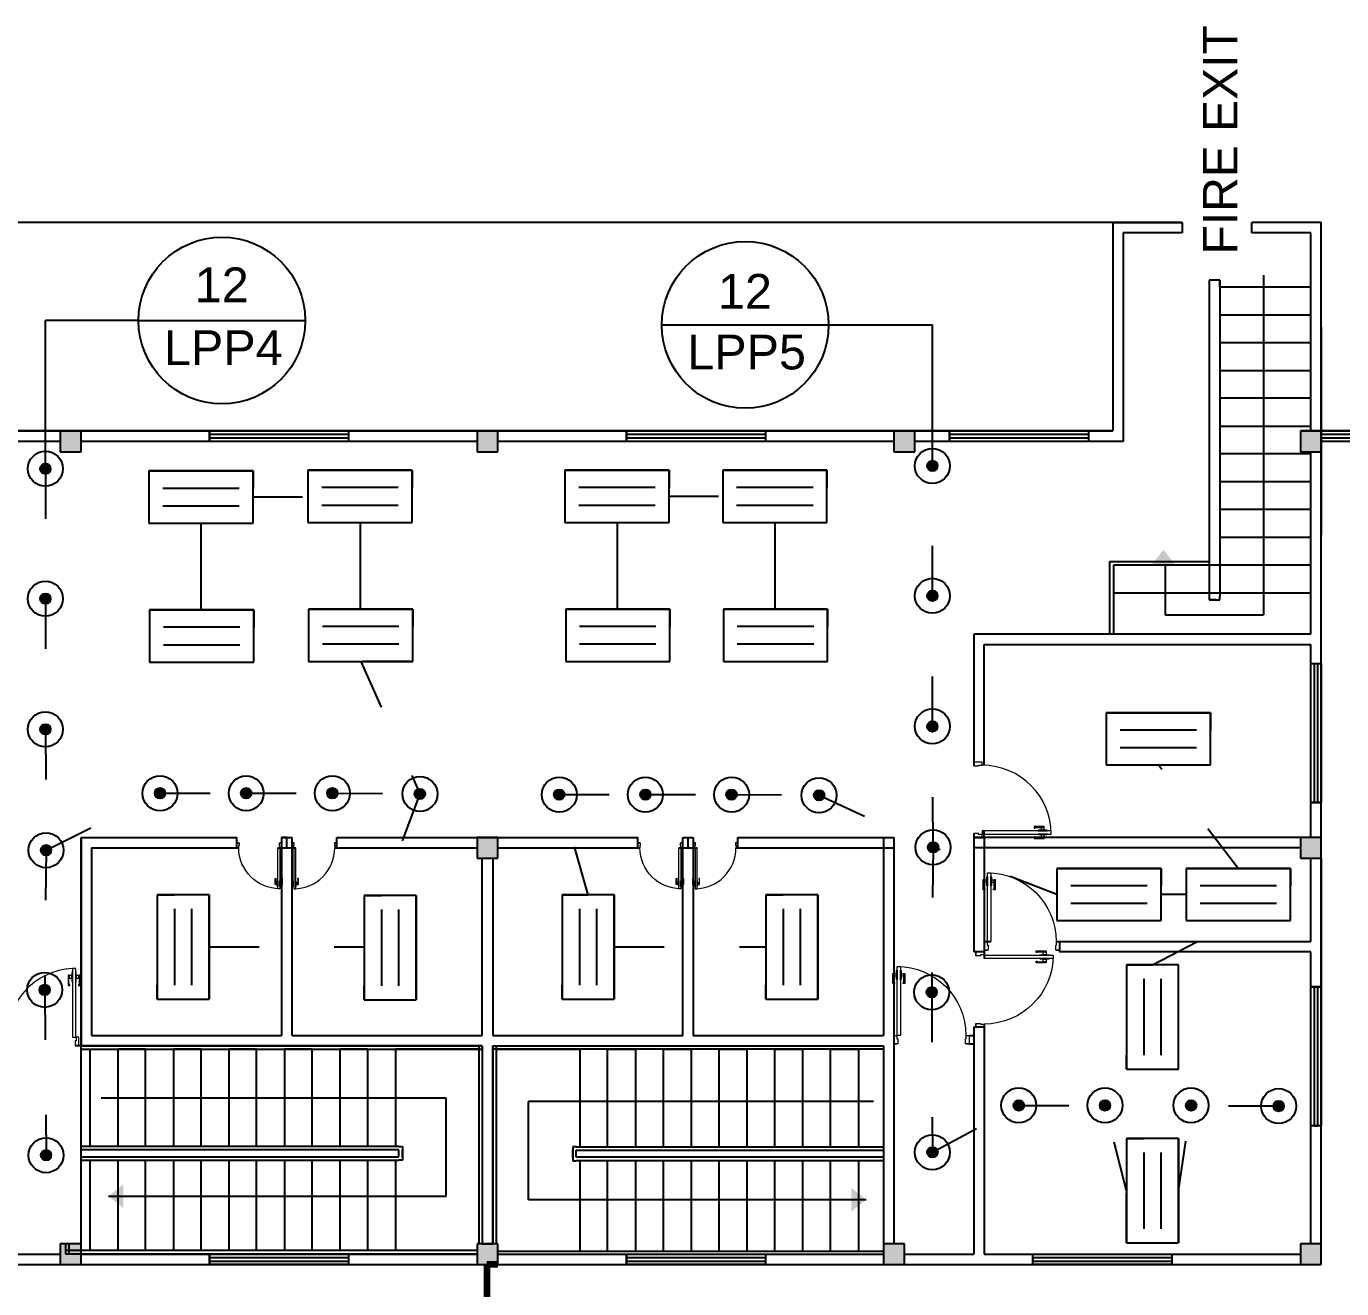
# Model space of a CAD drawing. Header units: millimetres. Extents: x 3339 to 2017737, y 4955 to 2748989.
# Drawn here: x 1512497 to 1531429, y 1713803 to 1731973 of the extents above; entities that cross this region are included whole.
import ezdxf

# ---------------------------------------------------------------- set-up
doc = ezdxf.new("R2010")
doc.units = ezdxf.units.MM
doc.header["$LTSCALE"] = 30
doc.linetypes.add('ACAD_ISO03W100', pattern=[30, 12, -18])
doc.layers.add('A-DETL-GENF', color=92, linetype='Continuous', lineweight=13)
doc.layers.add('A-DOOR', color=31, linetype='Continuous', lineweight=13)
doc.styles.get("Standard").update_dxf_attribs({"font": 'arial.ttf'})

# ---------------------------------------------------------------- blocks, each defined once
blk = doc.blocks.new('D4')
at = {"layer": 'A-DETL-GENF'}
for p, q in [((-1072, -29), (-1072, -112)), ((-1052, -29), (-1072, -29)), ((-1060, -41), (-1072, -30)), ((-1072, -112), (-1060, -112)), ((-1059, -112), (-1072, -112)), ((-1072, -112), (-1072, -150)), ((-1072, -150), (-1059, -150)), ((-1060, -112), (-1060, -41)), ((-1060, -41), (-1052, -41)), ((-1059, -150), (-1059, -112)), ((-1059, -115), (-1059, -147)), ((-1027, -115), (-1059, -115)), ((-1059, -147), (-1027, -147)), ((-1052, -41), (-1052, -29)), ((-1021, -74), (-1027, -80)), ((-1027, -80), (-1027, -182)), ((-1027, -147), (-1027, -115)), ((-1021, -188), (-1021, -74)), ((-974, -80), (-981, -74)), ((-981, -74), (-981, -188)), ((-974, -182), (-974, -80)), ((-943, -115), (-974, -115)), ((-974, -115), (-974, -147)), ((-974, -147), (-943, -147)), ((-930, -29), (-949, -29)), ((-949, -29), (-949, -41)), ((-949, -41), (-941, -41)), ((-943, -112), (-943, -150)), ((-930, -112), (-943, -112)), ((-943, -147), (-943, -115)), ((-943, -150), (-930, -150)), ((-941, -41), (-930, -30)), ((-941, -41), (-941, -112)), ((-941, -112), (-930, -112)), ((-930, -112), (-930, -29)), ((-930, -150), (-930, -112)), ((-1027, -182), (-1021, -188)), ((-981, -188), (-974, -182))]:
    blk.add_line(p, q, dxfattribs=at)
at = {"layer": 'A-DOOR', "lineweight": 18}
for p, q in [((-1059, 683), (-1024, 683)), ((-1014, 683), (-1059, 683)), ((-1059, 683), (-1059, 583)), ((-1024, 583), (-1024, 626)), ((-1024, 626), (-1014, 626)), ((-1014, 626), (-1014, 683)), ((-169, 683), (-214, 683)), ((-214, 683), (-214, 626)), ((-214, 626), (-204, 626)), ((-204, 683), (-169, 683)), ((-204, 626), (-204, 583)), ((-169, 583), (-169, 683)), ((-1059, 583), (-1024, 583)), ((-981, 583), (-1021, 583)), ((-1021, 583), (-1021, -231)), ((-981, -231), (-981, 583)), ((-204, 583), (-169, 583)), ((-1021, -231), (-981, -231))]:
    blk.add_line(p, q, dxfattribs=at)
at = {"layer": 'A-DOOR'}
blk.add_arc((-1021, 583), 814, 270, 0, dxfattribs=at)

msp = doc.modelspace()

# ---------------------------------------------------------------- hatches: boundary and pattern name
at = {"true_color": 0xf8d731}
h = msp.add_hatch(color=40, dxfattribs=at)
h.dxf.hatch_style = 1
h.paths.add_polyline_path([(1507434.084, 1726148.947), (1507284.084, 1726148.947), (1507134.084, 1726148.947), (1507134.084, 1725848.947), (1507434.084, 1725848.947)])
h.paths.add_polyline_path([(1513284.084, 1726148.947), (1513134.084, 1726148.947), (1512984.084, 1726148.947), (1512984.084, 1725998.947), (1512984.084, 1725848.947), (1513284.084, 1725848.947)])
h.paths.add_polyline_path([(1519284.084, 1726148.947), (1519134.084, 1726148.947), (1518984.084, 1726148.947), (1518984.084, 1725998.947), (1518984.084, 1725848.947), (1519284.084, 1725848.947)])
h.paths.add_polyline_path([(1519284.084, 1720298.947), (1519134.084, 1720298.947), (1518984.084, 1720298.947), (1518984.084, 1720148.947), (1518984.084, 1719998.947), (1519284.084, 1719998.947)])
h.paths.add_polyline_path([(1525284.084, 1726148.947), (1525134.084, 1726148.947), (1524984.084, 1726148.947), (1524984.084, 1725998.947), (1524984.084, 1725848.947), (1525284.084, 1725848.947)])
h.paths.add_polyline_path([(1531134.084, 1726148.947), (1530984.084, 1726148.947), (1530834.084, 1726148.947), (1530834.084, 1725998.947), (1530834.084, 1725848.947), (1531134.084, 1725848.947)])
h.paths.add_polyline_path([(1534284.084, 1726148.947), (1534134.084, 1726148.947), (1533984.084, 1726148.947), (1533984.084, 1725848.947), (1534284.084, 1725848.947)])
h.paths.add_polyline_path([(1540134.084, 1726148.947), (1539984.084, 1726148.947), (1539834.084, 1726148.947), (1539834.084, 1725998.947), (1539834.084, 1725848.947), (1540134.084, 1725848.947)])
h.paths.add_polyline_path([(1540134.084, 1720298.947), (1539984.084, 1720298.947), (1539834.084, 1720298.947), (1539834.084, 1720148.947), (1539834.084, 1719998.947), (1540134.084, 1719998.947)])
h.paths.add_polyline_path([(1531134.084, 1714448.947), (1530984.084, 1714448.947), (1530834.084, 1714448.947), (1530834.084, 1714298.947), (1530834.084, 1714148.947), (1531134.084, 1714148.947)])
h.paths.add_polyline_path([(1525134.084, 1714448.947), (1524984.084, 1714448.947), (1524834.084, 1714448.947), (1524834.084, 1714298.947), (1524834.084, 1714148.947), (1525134.084, 1714148.947)])
h.paths.add_polyline_path([(1519284.084, 1714448.947), (1519134.084, 1714448.947), (1518984.084, 1714448.947), (1518984.084, 1714148.947), (1519284.084, 1714148.947)])
h.paths.add_polyline_path([(1513284.084, 1714448.947), (1513134.084, 1714448.947), (1512984.084, 1714448.947), (1512984.084, 1714298.947), (1512984.084, 1714148.947), (1513284.084, 1714148.947)])
h.paths.add_polyline_path([(1507434.084, 1714448.947), (1507284.084, 1714448.947), (1507134.084, 1714448.947), (1507134.084, 1714298.947), (1507134.084, 1714148.947), (1507434.084, 1714148.947)])
h.paths.add_polyline_path([(1507434.084, 1720298.947), (1507284.084, 1720298.947), (1507134.084, 1720298.947), (1507134.084, 1720148.947), (1507134.084, 1719998.947), (1507434.084, 1719998.947)])
h = msp.add_hatch(color=256)
h.dxf.hatch_style = 1
h.paths.add_polyline_path([(1512846.935, 1725603.947, 1), (1512695.859, 1725603.947, 1)])
h = msp.add_hatch(color=256)
h.dxf.hatch_style = 1
h.paths.add_polyline_path([(1525613.464, 1725645.475, 1), (1525462.388, 1725645.475, 1)])
at = {"true_color": 0xcd2027}
h = msp.add_hatch(color=242, dxfattribs=at)
h.dxf.hatch_style = 1
h.paths.add_polyline_path([(1528863.577, 1724388.605), (1528863.577, 1724437.176), (1528693.577, 1724223.462), (1528863.577, 1724223.462)])
h.paths.add_polyline_path([(1528863.577, 1724437.176), (1528863.577, 1724388.605), (1528863.577, 1724223.462), (1529033.577, 1724223.462)])
h = msp.add_hatch(color=256)
h.dxf.hatch_style = 1
h.paths.add_polyline_path([(1512846.935, 1723733.947, 1), (1512695.859, 1723733.947, 1)])
h = msp.add_hatch(color=256)
h.dxf.hatch_style = 1
h.paths.add_polyline_path([(1525613.464, 1723775.475, 1), (1525462.388, 1723775.475, 1)])
h = msp.add_hatch(color=256)
h.dxf.hatch_style = 1
h.paths.add_polyline_path([(1512846.935, 1721853.947, 1), (1512695.859, 1721853.947, 1)])
h = msp.add_hatch(color=256)
h.dxf.hatch_style = 1
h.paths.add_polyline_path([(1525613.464, 1721895.475, 1), (1525462.388, 1721895.475, 1)])
h = msp.add_hatch(color=256)
h.dxf.hatch_style = 1
h.paths.add_polyline_path([(1514496.935, 1720933.947, 1), (1514345.859, 1720933.947, 1)])
h = msp.add_hatch(color=256)
h.dxf.hatch_style = 1
h.paths.add_polyline_path([(1515736.935, 1720933.947, 1), (1515585.859, 1720933.947, 1)])
h = msp.add_hatch(color=256)
h.dxf.hatch_style = 1
h.paths.add_polyline_path([(1516976.935, 1720933.947, 1), (1516825.859, 1720933.947, 1)])
h = msp.add_hatch(color=256)
h.dxf.hatch_style = 1
h.paths.add_polyline_path([(1518236.935, 1720923.947, 1), (1518085.859, 1720923.947, 1)])
h = msp.add_hatch(color=256)
h.dxf.hatch_style = 1
h.paths.add_polyline_path([(1520242.565, 1720914.406, 1), (1520091.489, 1720914.406, 1)])
h = msp.add_hatch(color=256)
h.dxf.hatch_style = 1
h.paths.add_polyline_path([(1521482.565, 1720914.406, 1), (1521331.489, 1720914.406, 1)])
h = msp.add_hatch(color=256)
h.dxf.hatch_style = 1
h.paths.add_polyline_path([(1522722.565, 1720914.406, 1), (1522571.489, 1720914.406, 1)])
h = msp.add_hatch(color=256)
h.dxf.hatch_style = 1
h.paths.add_polyline_path([(1523982.565, 1720904.406, 1), (1523831.489, 1720904.406, 1)])
h = msp.add_hatch(color=256)
h.dxf.hatch_style = 1
h.paths.add_polyline_path([(1512856.935, 1720113.947, 1), (1512705.859, 1720113.947, 1)])
h = msp.add_hatch(color=256)
h.dxf.hatch_style = 1
h.paths.add_polyline_path([(1525623.464, 1720155.475, 1), (1525472.388, 1720155.475, 1)])
at = {"true_color": 0xf8d731}
h = msp.add_hatch(color=40, dxfattribs=at)
h.dxf.hatch_style = 1
h.paths.add_polyline_path([(1531134.084, 1720298.947), (1530984.084, 1720298.947), (1530834.084, 1720298.947), (1530834.084, 1720148.947), (1530834.084, 1719998.947), (1531134.084, 1719998.947)])
h.paths.add_polyline_path([(1540134.084, 1714298.947), (1539984.084, 1714298.947), (1539834.084, 1714298.947), (1539834.084, 1714148.947), (1539834.084, 1713998.947), (1540134.084, 1713998.947)])
h.paths.add_polyline_path([(1540134.084, 1708298.947), (1539984.084, 1708298.947), (1539834.084, 1708298.947), (1539834.084, 1707998.947), (1540134.084, 1707998.947)])
h = msp.add_hatch(color=256)
h.dxf.hatch_style = 1
h.paths.add_polyline_path([(1512836.935, 1718103.947, 1), (1512685.859, 1718103.947, 1)])
h = msp.add_hatch(color=256)
h.dxf.hatch_style = 1
h.paths.add_polyline_path([(1525603.801, 1718069.622, 1), (1525452.725, 1718069.622, 1)])
h = msp.add_hatch(color=256)
h.dxf.hatch_style = 1
h.paths.add_polyline_path([(1526856.934, 1716440.178, 1), (1526705.858, 1716440.178, 1)])
h = msp.add_hatch(color=256)
h.dxf.hatch_style = 1
h.paths.add_polyline_path([(1528096.934, 1716440.178, 1), (1527945.858, 1716440.178, 1)])
h = msp.add_hatch(color=256)
h.dxf.hatch_style = 1
h.paths.add_polyline_path([(1529336.934, 1716440.178, 1), (1529185.858, 1716440.178, 1)])
h = msp.add_hatch(color=256)
h.dxf.hatch_style = 1
h.paths.add_polyline_path([(1530596.934, 1716430.178, 1), (1530445.858, 1716430.178, 1)])
h = msp.add_hatch(color=256)
h.dxf.hatch_style = 1
h.paths.add_polyline_path([(1512856.935, 1715723.947, 1), (1512705.859, 1715723.947, 1)])
h = msp.add_hatch(color=256)
h.dxf.hatch_style = 1
h.paths.add_polyline_path([(1525613.955, 1715766.433, 1), (1525462.879, 1715766.433, 1)])
at = {"true_color": 0xcd2027}
h = msp.add_hatch(color=242, dxfattribs=at)
h.dxf.hatch_style = 1
h.paths.add_polyline_path([(1513726.942, 1715133.057), (1513678.371, 1715133.057), (1513892.085, 1714963.057), (1513892.085, 1715133.057)])
h.paths.add_polyline_path([(1513678.371, 1715133.057), (1513726.942, 1715133.057), (1513892.085, 1715133.057), (1513892.085, 1715303.057)])
h = msp.add_hatch(color=242, dxfattribs=at)
h.dxf.hatch_style = 1
h.paths.add_polyline_path([(1524536.751, 1715083.057), (1524585.323, 1715083.057), (1524371.608, 1714913.057), (1524371.608, 1715083.057)])
h.paths.add_polyline_path([(1524585.323, 1715083.057), (1524536.751, 1715083.057), (1524371.608, 1715083.057), (1524371.608, 1715253.057)])

# ---------------------------------------------------------------- linework, layer by layer
for p, q in [((1529134.084, 1729148.947), (1508784.084, 1729148.947)), ((1529134.084, 1729148.947), (1528134.084, 1729148.947)), ((1528134.084, 1729148.947), (1528134.084, 1726148.947)), ((1528134.084, 1729148.947), (1529134.084, 1729148.947)), ((1529134.084, 1729148.947), (1529134.084, 1728998.947)), ((1531134.084, 1729148.947), (1530134.084, 1729148.947)), ((1531134.084, 1729148.947), (1530134.084, 1729148.947)), ((1530134.084, 1728998.947), (1530134.084, 1729148.947)), ((1531134.084, 1726148.947), (1531134.084, 1729148.947)), ((1529134.084, 1728998.947), (1528284.084, 1728998.947)), ((1528284.084, 1728998.947), (1528284.084, 1725998.947)), ((1530984.084, 1728998.947), (1530134.084, 1728998.947)), ((1530984.084, 1726148.947), (1530984.084, 1728998.947)), ((1514112.118, 1727737.756), (1515312.118, 1727737.756)), ((1515312.118, 1727737.756), (1516512.118, 1727737.756)), ((1521643.671, 1727674.526), (1522843.671, 1727674.526)), ((1522843.671, 1727674.526), (1524043.671, 1727674.526)), ((1531134.084, 1726148.947), (1531134.084, 1727648.947)), ((1531134.084, 1727648.947), (1531134.084, 1724648.947)), ((1528134.084, 1726148.947), (1510134.084, 1726148.947)), ((1510134.084, 1726148.947), (1513134.084, 1726148.947)), ((1512984.084, 1726148.947), (1512484.084, 1726148.947)), ((1512984.084, 1726148.947), (1512984.084, 1725848.947)), ((1513284.084, 1726148.947), (1512984.084, 1726148.947)), ((1512984.084, 1726148.947), (1512984.084, 1725998.947)), ((1513134.084, 1726148.947), (1519134.084, 1726148.947)), ((1513284.084, 1726148.947), (1513134.084, 1726148.947)), ((1513284.084, 1725848.947), (1513284.084, 1726148.947)), ((1513284.084, 1725998.947), (1513284.084, 1726148.947)), ((1513284.084, 1726148.947), (1515134.084, 1726148.947)), ((1515134.084, 1726148.947), (1515134.084, 1725998.947)), ((1518984.084, 1726148.947), (1518984.084, 1725848.947)), ((1519284.084, 1726148.947), (1518984.084, 1726148.947)), ((1518984.084, 1726148.947), (1518984.084, 1725998.947)), ((1519134.084, 1726148.947), (1525134.084, 1726148.947)), ((1519284.084, 1726148.947), (1519134.084, 1726148.947)), ((1519284.084, 1725848.947), (1519284.084, 1726148.947)), ((1519284.084, 1725998.947), (1519284.084, 1726148.947)), ((1519284.084, 1726148.947), (1521134.084, 1726148.947)), ((1521134.084, 1726148.947), (1521134.084, 1725998.947)), ((1524984.084, 1726148.947), (1524984.084, 1725848.947)), ((1525284.084, 1726148.947), (1524984.084, 1726148.947)), ((1524984.084, 1726148.947), (1524984.084, 1725998.947)), ((1525134.084, 1726148.947), (1528134.084, 1726148.947)), ((1525284.084, 1726148.947), (1525134.084, 1726148.947)), ((1525284.084, 1725848.947), (1525284.084, 1726148.947)), ((1525284.084, 1725998.947), (1525284.084, 1726148.947)), ((1525284.084, 1726148.947), (1525784.084, 1726148.947)), ((1525784.084, 1726148.947), (1525784.084, 1725998.947)), ((1540134.084, 1726148.947), (1530834.084, 1726148.947)), ((1530834.084, 1726148.947), (1531134.084, 1726148.947)), ((1530834.084, 1726148.947), (1530834.084, 1725848.947)), ((1531134.084, 1726148.947), (1530834.084, 1726148.947)), ((1530834.084, 1726148.947), (1530834.084, 1725998.947)), ((1531134.084, 1726148.947), (1530984.084, 1726148.947)), ((1531134.084, 1724648.947), (1531134.084, 1726148.947)), ((1531134.084, 1726148.947), (1534134.084, 1726148.947)), ((1531134.084, 1714148.947), (1531134.084, 1726148.947)), ((1531134.084, 1725848.947), (1531134.084, 1726148.947)), ((1531134.084, 1725998.947), (1531134.084, 1726148.947)), ((1512984.084, 1725998.947), (1509984.084, 1725998.947)), ((1512984.084, 1725848.947), (1513284.084, 1725848.947)), ((1518984.084, 1725998.947), (1513284.084, 1725998.947)), ((1518984.084, 1725848.947), (1519284.084, 1725848.947)), ((1524984.084, 1725998.947), (1519284.084, 1725998.947)), ((1524984.084, 1725848.947), (1525284.084, 1725848.947)), ((1528284.084, 1725998.947), (1525284.084, 1725998.947)), ((1530834.084, 1725848.947), (1531134.084, 1725848.947)), ((1530984.084, 1723223.947), (1530984.084, 1725848.947)), ((1533984.084, 1725998.947), (1531134.084, 1725998.947)), ((1514759.603, 1725572.153), (1514259.603, 1725572.153)), ((1514259.603, 1725572.153), (1514259.603, 1724822.153)), ((1514259.603, 1725572.153), (1514459.603, 1725572.153)), ((1514259.603, 1725572.153), (1515759.603, 1725572.153)), ((1515759.603, 1725572.153), (1514759.603, 1725572.153)), ((1515759.603, 1725572.153), (1515559.603, 1725572.153)), ((1515759.603, 1724822.153), (1515759.603, 1725572.153)), ((1515759.603, 1725572.153), (1515759.603, 1725322.153)), ((1517049.603, 1725582.153), (1516549.603, 1725582.153)), ((1516549.603, 1725582.153), (1516549.603, 1724832.153)), ((1516549.603, 1725582.153), (1516749.603, 1725582.153)), ((1516549.603, 1725582.153), (1518049.603, 1725582.153)), ((1518049.603, 1725582.153), (1517049.603, 1725582.153)), ((1518049.603, 1725582.153), (1517849.603, 1725582.153)), ((1518049.603, 1724832.153), (1518049.603, 1725582.153)), ((1518049.603, 1725582.153), (1518049.603, 1725332.153)), ((1520749.603, 1725582.153), (1520249.603, 1725582.153)), ((1520249.603, 1725582.153), (1520249.603, 1724832.153)), ((1520249.603, 1725582.153), (1520449.603, 1725582.153)), ((1520249.603, 1725582.153), (1521749.603, 1725582.153)), ((1521749.603, 1725582.153), (1520749.603, 1725582.153)), ((1521749.603, 1725582.153), (1521549.603, 1725582.153)), ((1521749.603, 1724832.153), (1521749.603, 1725582.153)), ((1521749.603, 1725582.153), (1521749.603, 1725332.153)), ((1523019.603, 1725582.153), (1522519.603, 1725582.153)), ((1522519.603, 1725582.153), (1522519.603, 1724832.153)), ((1522519.603, 1725582.153), (1522719.603, 1725582.153)), ((1522519.603, 1725582.153), (1524019.603, 1725582.153)), ((1524019.603, 1725582.153), (1523019.603, 1725582.153)), ((1524019.603, 1725582.153), (1523819.603, 1725582.153)), ((1524019.603, 1724832.153), (1524019.603, 1725582.153)), ((1524019.603, 1725582.153), (1524019.603, 1725332.153)), ((1514259.603, 1725322.153), (1514259.603, 1725072.153)), ((1515559.603, 1725322.153), (1514459.603, 1725322.153)), ((1516549.603, 1725332.153), (1516549.603, 1725082.153)), ((1517849.603, 1725332.153), (1516749.603, 1725332.153)), ((1520249.603, 1725332.153), (1520249.603, 1725082.153)), ((1521549.603, 1725332.153), (1520449.603, 1725332.153)), ((1522519.603, 1725332.153), (1522519.603, 1725082.153)), ((1523819.603, 1725332.153), (1522719.603, 1725332.153)), ((1514459.603, 1725072.153), (1515559.603, 1725072.153)), ((1516749.603, 1725082.153), (1517849.603, 1725082.153)), ((1520449.603, 1725082.153), (1521549.603, 1725082.153)), ((1522719.603, 1725082.153), (1523819.603, 1725082.153)), ((1514259.603, 1724822.153), (1515759.603, 1724822.153)), ((1516549.603, 1724832.153), (1518049.603, 1724832.153)), ((1520249.603, 1724832.153), (1521749.603, 1724832.153)), ((1522519.603, 1724832.153), (1524019.603, 1724832.153)), ((1514769.603, 1723572.153), (1514269.603, 1723572.153)), ((1514269.603, 1723572.153), (1514269.603, 1722822.153)), ((1514269.603, 1723572.153), (1514469.603, 1723572.153)), ((1514269.603, 1723572.153), (1515769.603, 1723572.153)), ((1515769.603, 1723572.153), (1514769.603, 1723572.153)), ((1515769.603, 1723572.153), (1515569.603, 1723572.153)), ((1515769.603, 1722822.153), (1515769.603, 1723572.153)), ((1515769.603, 1723572.153), (1515769.603, 1723322.153)), ((1517059.603, 1723582.153), (1516559.603, 1723582.153)), ((1516559.603, 1723582.153), (1516559.603, 1722832.153)), ((1516559.603, 1723582.153), (1516759.603, 1723582.153)), ((1516559.603, 1723582.153), (1518059.603, 1723582.153)), ((1518059.603, 1723582.153), (1517059.603, 1723582.153)), ((1518059.603, 1723582.153), (1517859.603, 1723582.153)), ((1518059.603, 1722832.153), (1518059.603, 1723582.153)), ((1518059.603, 1723582.153), (1518059.603, 1723332.153)), ((1520759.603, 1723582.153), (1520259.603, 1723582.153)), ((1520259.603, 1723582.153), (1520259.603, 1722832.153)), ((1520259.603, 1723582.153), (1520459.603, 1723582.153)), ((1520259.603, 1723582.153), (1521759.603, 1723582.153)), ((1521759.603, 1723582.153), (1520759.603, 1723582.153)), ((1521759.603, 1723582.153), (1521559.603, 1723582.153)), ((1521759.603, 1722832.153), (1521759.603, 1723582.153)), ((1521759.603, 1723582.153), (1521759.603, 1723332.153)), ((1523029.603, 1723582.153), (1522529.603, 1723582.153)), ((1522529.603, 1723582.153), (1522529.603, 1722832.153)), ((1522529.603, 1723582.153), (1522729.603, 1723582.153)), ((1522529.603, 1723582.153), (1524029.603, 1723582.153)), ((1524029.603, 1723582.153), (1523029.603, 1723582.153)), ((1524029.603, 1723582.153), (1523829.603, 1723582.153)), ((1524029.603, 1722832.153), (1524029.603, 1723582.153)), ((1524029.603, 1723582.153), (1524029.603, 1723332.153)), ((1514269.603, 1723322.153), (1514269.603, 1723072.153)), ((1515569.603, 1723322.153), (1514469.603, 1723322.153)), ((1516559.603, 1723332.153), (1516559.603, 1723082.153)), ((1517859.603, 1723332.153), (1516759.603, 1723332.153)), ((1520259.603, 1723332.153), (1520259.603, 1723082.153)), ((1521559.603, 1723332.153), (1520459.603, 1723332.153)), ((1522529.603, 1723332.153), (1522529.603, 1723082.153)), ((1523829.603, 1723332.153), (1522729.603, 1723332.153)), ((1530984.084, 1723223.947), (1526134.084, 1723223.947)), ((1526134.084, 1723223.947), (1526134.084, 1723073.947)), ((1526134.084, 1723223.947), (1526134.084, 1721327.63)), ((1531134.084, 1723073.947), (1531134.084, 1723223.947)), ((1514469.603, 1723072.153), (1515569.603, 1723072.153)), ((1516759.603, 1723082.153), (1517859.603, 1723082.153)), ((1520459.603, 1723082.153), (1521559.603, 1723082.153)), ((1522729.603, 1723082.153), (1523829.603, 1723082.153)), ((1526134.084, 1723148.947), (1526134.084, 1723073.947)), ((1526284.084, 1723073.947), (1530984.084, 1723073.947)), ((1526284.084, 1721335.749), (1526284.084, 1723073.947)), ((1530984.084, 1720298.947), (1530984.084, 1723073.947)), ((1531134.084, 1720148.947), (1531134.084, 1723148.947)), ((1514269.603, 1722822.153), (1515769.603, 1722822.153)), ((1516559.603, 1722832.153), (1518059.603, 1722832.153)), ((1520259.603, 1722832.153), (1521759.603, 1722832.153)), ((1522529.603, 1722832.153), (1524029.603, 1722832.153)), ((1528039.603, 1722092.153), (1529539.603, 1722092.153)), ((1528539.603, 1722092.153), (1528039.603, 1722092.153)), ((1528039.603, 1722092.153), (1528039.603, 1721342.153)), ((1528039.603, 1722092.153), (1528239.603, 1722092.153)), ((1529539.603, 1722092.153), (1528539.603, 1722092.153)), ((1529539.603, 1722092.153), (1529339.603, 1722092.153)), ((1529539.603, 1721342.153), (1529539.603, 1722092.153)), ((1529539.603, 1722092.153), (1529539.603, 1721842.153)), ((1528039.603, 1721842.153), (1528039.603, 1721592.153)), ((1529339.603, 1721842.153), (1528239.603, 1721842.153)), ((1528239.603, 1721592.153), (1529339.603, 1721592.153)), ((1528039.603, 1721342.153), (1529539.603, 1721342.153)), ((1530984.084, 1720298.947), (1530984.084, 1720798.947)), ((1530984.084, 1720798.947), (1531134.084, 1720798.947)), ((1526134.084, 1720353.729), (1526134.084, 1720298.947)), ((1526284.084, 1720298.947), (1526284.084, 1720393.902)), ((1513284.084, 1714298.947), (1513284.084, 1720298.947)), ((1513284.084, 1720298.947), (1515527.252, 1720298.947)), ((1513284.084, 1720298.947), (1513284.084, 1717298.947)), ((1513434.084, 1720298.947), (1515527.252, 1720298.947)), ((1513434.084, 1720148.947), (1515554.742, 1720148.947)), ((1513434.084, 1720148.947), (1513434.084, 1717448.947)), ((1515527.252, 1720148.947), (1515527.252, 1720298.947)), ((1516114.658, 1720148.947), (1516377.509, 1720148.947)), ((1516171.084, 1720298.947), (1516321.084, 1720298.947)), ((1516171.084, 1720298.947), (1516284.084, 1720298.947)), ((1516246.084, 1720298.947), (1516171.084, 1720298.947)), ((1516171.084, 1720298.947), (1516171.084, 1717448.947)), ((1516246.084, 1720148.947), (1516246.084, 1720298.947)), ((1516321.084, 1717448.947), (1516321.084, 1720298.947)), ((1516937.425, 1720148.947), (1518984.084, 1720148.947)), ((1516964.915, 1720298.947), (1521300.655, 1720298.947)), ((1516964.915, 1720148.947), (1516964.915, 1720298.947)), ((1518984.084, 1720298.947), (1518984.084, 1719998.947)), ((1519284.084, 1720298.947), (1518984.084, 1720298.947)), ((1518984.084, 1720298.947), (1518984.084, 1720148.947)), ((1519284.084, 1720298.947), (1519134.084, 1720298.947)), ((1519284.084, 1719998.947), (1519284.084, 1720298.947)), ((1519284.084, 1720148.947), (1519284.084, 1720298.947)), ((1519284.084, 1720148.947), (1521328.145, 1720148.947)), ((1521300.655, 1720148.947), (1521300.655, 1720298.947)), ((1521888.061, 1720148.947), (1522150.912, 1720148.947)), ((1521946.084, 1720298.947), (1522096.084, 1720298.947)), ((1521946.084, 1717448.947), (1521946.084, 1720298.947)), ((1522021.084, 1720148.947), (1522021.084, 1720298.947)), ((1522021.084, 1720298.947), (1522096.084, 1720298.947)), ((1522096.084, 1720298.947), (1522096.084, 1717498.947)), ((1522710.828, 1720148.947), (1524984.084, 1720148.947)), ((1522738.318, 1720298.947), (1524984.084, 1720298.947)), ((1522738.318, 1720148.947), (1522738.318, 1720298.947)), ((1524834.084, 1720298.947), (1524834.084, 1717448.947)), ((1524984.084, 1720298.947), (1524984.084, 1714448.947)), ((1531134.084, 1720298.947), (1526134.084, 1720298.947)), ((1526134.084, 1720298.947), (1526134.084, 1718648.947)), ((1526134.084, 1720298.947), (1526284.084, 1720298.947)), ((1530834.084, 1720148.947), (1526134.084, 1720148.947)), ((1526284.084, 1720298.947), (1526284.084, 1718553.991)), ((1526284.084, 1720298.947), (1526284.084, 1718798.947)), ((1530834.084, 1720298.947), (1530834.084, 1719998.947)), ((1531134.084, 1720298.947), (1530834.084, 1720298.947)), ((1530834.084, 1720298.947), (1530834.084, 1720148.947)), ((1531134.084, 1720298.947), (1530984.084, 1720298.947)), ((1531134.084, 1719998.947), (1531134.084, 1720298.947)), ((1531134.084, 1720148.947), (1531134.084, 1720298.947)), ((1518984.084, 1719998.947), (1519284.084, 1719998.947)), ((1519059.084, 1717448.947), (1519059.084, 1719998.947)), ((1519209.084, 1719998.947), (1519209.084, 1717448.947)), ((1530834.084, 1719998.947), (1531134.084, 1719998.947)), ((1530984.084, 1718798.947), (1530984.084, 1719998.947)), ((1531134.084, 1719998.947), (1531134.084, 1718148.947)), ((1527329.603, 1719852.153), (1528829.603, 1719852.153)), ((1527829.603, 1719852.153), (1527329.603, 1719852.153)), ((1527329.603, 1719852.153), (1527329.603, 1719102.153)), ((1527329.603, 1719852.153), (1527529.603, 1719852.153)), ((1528829.603, 1719852.153), (1527829.603, 1719852.153)), ((1528829.603, 1719852.153), (1528629.603, 1719852.153)), ((1528829.603, 1719102.153), (1528829.603, 1719852.153)), ((1528829.603, 1719852.153), (1528829.603, 1719602.153)), ((1529189.603, 1719852.153), (1530689.603, 1719852.153)), ((1529689.603, 1719852.153), (1529189.603, 1719852.153)), ((1529189.603, 1719852.153), (1529189.603, 1719102.153)), ((1529189.603, 1719852.153), (1529389.603, 1719852.153)), ((1530689.603, 1719852.153), (1529689.603, 1719852.153)), ((1530689.603, 1719852.153), (1530489.603, 1719852.153)), ((1530689.603, 1719102.153), (1530689.603, 1719852.153)), ((1530689.603, 1719852.153), (1530689.603, 1719602.153)), ((1527329.603, 1719602.153), (1527329.603, 1719352.153)), ((1528629.603, 1719602.153), (1527529.603, 1719602.153)), ((1529189.603, 1719602.153), (1529189.603, 1719352.153)), ((1530489.603, 1719602.153), (1529389.603, 1719602.153)), ((1514379.603, 1719472.153), (1514379.603, 1718472.153)), ((1515129.603, 1719472.153), (1514379.603, 1719472.153)), ((1514379.603, 1719472.153), (1514629.603, 1719472.153)), ((1514379.603, 1719472.153), (1514379.603, 1719272.153)), ((1515129.603, 1717972.153), (1515129.603, 1719472.153)), ((1515129.603, 1719472.153), (1515129.603, 1717972.153)), ((1517359.603, 1719462.153), (1517359.603, 1718462.153)), ((1518109.603, 1719462.153), (1517359.603, 1719462.153)), ((1517359.603, 1719462.153), (1517609.603, 1719462.153)), ((1517359.603, 1719462.153), (1517359.603, 1719262.153)), ((1518109.603, 1717962.153), (1518109.603, 1719462.153)), ((1518109.603, 1719462.153), (1518109.603, 1717962.153)), ((1520209.603, 1719472.153), (1520209.603, 1718472.153)), ((1520959.603, 1719472.153), (1520209.603, 1719472.153)), ((1520209.603, 1719472.153), (1520459.603, 1719472.153)), ((1520209.603, 1719472.153), (1520209.603, 1719272.153)), ((1520959.603, 1717972.153), (1520959.603, 1719472.153)), ((1520959.603, 1719472.153), (1520959.603, 1717972.153)), ((1523139.603, 1719472.153), (1523139.603, 1718472.153)), ((1523889.603, 1719472.153), (1523139.603, 1719472.153)), ((1523139.603, 1719472.153), (1523389.603, 1719472.153)), ((1523139.603, 1719472.153), (1523139.603, 1719272.153)), ((1523889.603, 1717972.153), (1523889.603, 1719472.153)), ((1523889.603, 1719472.153), (1523889.603, 1717972.153)), ((1514629.603, 1719272.153), (1514629.603, 1718172.153)), ((1514879.603, 1718172.153), (1514879.603, 1719272.153)), ((1517609.603, 1719262.153), (1517609.603, 1718162.153)), ((1517859.603, 1718162.153), (1517859.603, 1719262.153)), ((1520459.603, 1719272.153), (1520459.603, 1718172.153)), ((1520709.603, 1718172.153), (1520709.603, 1719272.153)), ((1523389.603, 1719272.153), (1523389.603, 1718172.153)), ((1523639.603, 1718172.153), (1523639.603, 1719272.153)), ((1527529.603, 1719352.153), (1528629.603, 1719352.153)), ((1529389.603, 1719352.153), (1530489.603, 1719352.153)), ((1527329.603, 1719102.153), (1528829.603, 1719102.153)), ((1529189.603, 1719102.153), (1530689.603, 1719102.153)), ((1526284.084, 1718648.947), (1526134.084, 1718648.947)), ((1526284.084, 1718798.947), (1526378.816, 1718798.947)), ((1527172.617, 1718648.947), (1527029.779, 1718648.947)), ((1527321.066, 1718798.947), (1530984.084, 1718798.947)), ((1527367.327, 1718798.684), (1527367.327, 1718648.684)), ((1530984.084, 1718648.947), (1527367.327, 1718648.947)), ((1530984.084, 1714448.947), (1530984.084, 1718648.947)), ((1514379.603, 1718472.153), (1514379.603, 1717972.153)), ((1517359.603, 1718462.153), (1517359.603, 1717962.153)), ((1520209.603, 1718472.153), (1520209.603, 1717972.153)), ((1523139.603, 1718472.153), (1523139.603, 1717972.153)), ((1528329.603, 1718462.153), (1528329.603, 1717462.153)), ((1529079.603, 1718462.153), (1528329.603, 1718462.153)), ((1528329.603, 1718462.153), (1528579.603, 1718462.153)), ((1528329.603, 1718462.153), (1528329.603, 1718262.153)), ((1529079.603, 1716962.153), (1529079.603, 1718462.153)), ((1528579.603, 1718262.153), (1528579.603, 1717162.153)), ((1528829.603, 1717162.153), (1528829.603, 1718262.153)), ((1514379.603, 1717972.153), (1514379.603, 1718172.153)), ((1517359.603, 1717962.153), (1517359.603, 1718162.153)), ((1520209.603, 1717972.153), (1520209.603, 1718172.153)), ((1523139.603, 1717972.153), (1523139.603, 1718172.153)), ((1531134.084, 1718148.947), (1530984.084, 1718148.947)), ((1514379.603, 1717972.153), (1515129.603, 1717972.153)), ((1514629.603, 1717972.153), (1514879.603, 1717972.153)), ((1517359.603, 1717962.153), (1518109.603, 1717962.153)), ((1517609.603, 1717962.153), (1517859.603, 1717962.153)), ((1520209.603, 1717972.153), (1520959.603, 1717972.153)), ((1520459.603, 1717972.153), (1520709.603, 1717972.153)), ((1523139.603, 1717972.153), (1523889.603, 1717972.153)), ((1523389.603, 1717972.153), (1523639.603, 1717972.153)), ((1522096.084, 1717498.947), (1522096.084, 1717498.947)), ((1522096.084, 1717498.947), (1522096.084, 1717448.947)), ((1526134.084, 1717565.481), (1526134.084, 1714298.947)), ((1526284.084, 1717565.481), (1526134.084, 1717565.481)), ((1526284.084, 1717611.742), (1526284.084, 1714298.947)), ((1513284.084, 1717298.947), (1519059.084, 1717298.947)), ((1513434.084, 1717448.947), (1516171.084, 1717448.947)), ((1513434.084, 1717448.947), (1516171.084, 1717448.947)), ((1516171.084, 1717298.947), (1516321.084, 1717298.947)), ((1516321.084, 1717448.947), (1519059.084, 1717448.947)), ((1519059.084, 1717298.947), (1519059.084, 1714448.947)), ((1519209.084, 1717448.947), (1521946.084, 1717448.947)), ((1519209.084, 1717448.947), (1521946.084, 1717448.947)), ((1519209.084, 1717298.947), (1524834.084, 1717298.947)), ((1519209.084, 1714448.947), (1519209.084, 1717298.947)), ((1522096.084, 1717448.947), (1524834.084, 1717448.947)), ((1524834.084, 1717298.947), (1524834.084, 1714298.947)), ((1526067.549, 1717448.947), (1526132.549, 1717448.947)), ((1526067.549, 1717327.209), (1526134.084, 1717327.209)), ((1528329.603, 1717462.153), (1528329.603, 1716962.153)), ((1528329.603, 1716962.153), (1528329.603, 1717162.153)), ((1528329.603, 1716962.153), (1529079.603, 1716962.153)), ((1528579.603, 1716962.153), (1528829.603, 1716962.153)), ((1528329.603, 1715962.153), (1528329.603, 1714962.153)), ((1529079.603, 1715962.153), (1528329.603, 1715962.153)), ((1528329.603, 1715962.153), (1528579.603, 1715962.153)), ((1528329.603, 1715962.153), (1528329.603, 1715762.153)), ((1529079.603, 1714462.153), (1529079.603, 1715962.153)), ((1529079.603, 1715962.153), (1529079.603, 1714462.153)), ((1528579.603, 1715762.153), (1528579.603, 1714662.153)), ((1528829.603, 1714662.153), (1528829.603, 1715762.153)), ((1528329.603, 1714962.153), (1528329.603, 1714462.153)), ((1528329.603, 1714462.153), (1528329.603, 1714662.153)), ((1528329.603, 1714462.153), (1529079.603, 1714462.153)), ((1528579.603, 1714462.153), (1528829.603, 1714462.153)), ((1512134.084, 1714298.947), (1512984.084, 1714298.947)), ((1512984.084, 1714448.947), (1512984.084, 1714148.947)), ((1513284.084, 1714448.947), (1512984.084, 1714448.947)), ((1512984.084, 1714448.947), (1512984.084, 1714298.947)), ((1513284.084, 1714448.947), (1513134.084, 1714448.947)), ((1513284.084, 1714148.947), (1513284.084, 1714448.947)), ((1513284.084, 1714298.947), (1513284.084, 1714448.947)), ((1513284.084, 1714298.947), (1518984.084, 1714298.947)), ((1513284.084, 1714298.947), (1515134.084, 1714298.947)), ((1515134.084, 1714298.947), (1515134.084, 1714148.947)), ((1518984.084, 1714448.947), (1518984.084, 1714148.947)), ((1518984.084, 1714448.947), (1518984.084, 1714148.947)), ((1519284.084, 1714448.947), (1518984.084, 1714448.947)), ((1518984.084, 1714448.947), (1518984.084, 1714298.947)), ((1519059.084, 1714448.947), (1519209.084, 1714448.947)), ((1519284.084, 1714448.947), (1519134.084, 1714448.947)), ((1519284.084, 1714148.947), (1519284.084, 1714448.947)), ((1519284.084, 1714298.947), (1519284.084, 1714448.947)), ((1519284.084, 1714298.947), (1524834.084, 1714298.947)), ((1519284.084, 1714298.947), (1521134.084, 1714298.947)), ((1521134.084, 1714298.947), (1521134.084, 1714148.947)), ((1524834.084, 1714448.947), (1524834.084, 1714148.947)), ((1525134.084, 1714448.947), (1524834.084, 1714448.947)), ((1524834.084, 1714448.947), (1524834.084, 1714298.947)), ((1525134.084, 1714448.947), (1524984.084, 1714448.947)), ((1525134.084, 1714148.947), (1525134.084, 1714448.947)), ((1525134.084, 1714298.947), (1525134.084, 1714448.947)), ((1525134.084, 1714298.947), (1526134.084, 1714298.947)), ((1526284.084, 1714298.947), (1530834.084, 1714298.947)), ((1526984.084, 1714148.947), (1526984.084, 1714298.947)), ((1530834.084, 1714448.947), (1530834.084, 1714148.947)), ((1531134.084, 1714448.947), (1530834.084, 1714448.947)), ((1530834.084, 1714448.947), (1530834.084, 1714298.947)), ((1531134.084, 1714448.947), (1530984.084, 1714448.947)), ((1531134.084, 1714148.947), (1531134.084, 1714448.947)), ((1531134.084, 1714298.947), (1531134.084, 1714448.947)), ((1507134.084, 1714148.947), (1531134.084, 1714148.947)), ((1507134.084, 1714148.947), (1513134.084, 1714148.947)), ((1507134.084, 1714148.947), (1513284.084, 1714148.947)), ((1512984.084, 1714148.947), (1513284.084, 1714148.947)), ((1518984.084, 1714148.947), (1519284.084, 1714148.947)), ((1524834.084, 1714148.947), (1525134.084, 1714148.947)), ((1525134.084, 1714148.947), (1526984.084, 1714148.947)), ((1530834.084, 1714148.947), (1531134.084, 1714148.947))]:
    msp.add_line(p, q)
at = {"color": 242, "true_color": 0xcd2027}
for p, q in [((1529672.521, 1728318.876), (1529522.521, 1728318.876)), ((1529672.521, 1728318.876), (1529522.521, 1728318.876)), ((1529522.521, 1728318.876), (1529522.521, 1723718.876)), ((1529672.521, 1728318.876), (1529672.521, 1723768.876)), ((1529672.521, 1728218.876), (1529672.521, 1728318.876)), ((1530302.521, 1728388.876), (1530302.521, 1723499.823)), ((1530972.521, 1728218.876), (1529672.521, 1728218.876)), ((1529672.521, 1727818.876), (1530972.521, 1727818.876)), ((1530972.521, 1727418.876), (1529672.521, 1727418.876)), ((1529672.521, 1727018.876), (1530972.521, 1727018.876)), ((1530972.521, 1726618.876), (1529672.521, 1726618.876)), ((1529672.521, 1726218.876), (1530972.521, 1726218.876)), ((1530972.521, 1725818.876), (1529672.521, 1725818.876)), ((1529672.521, 1725418.876), (1530972.521, 1725418.876)), ((1530972.521, 1725018.876), (1529672.521, 1725018.876)), ((1529672.521, 1724618.876), (1530972.521, 1724618.876)), ((1528092.521, 1723218.876), (1528092.521, 1724268.876)), ((1528092.521, 1724268.876), (1529522.521, 1724268.876)), ((1530972.521, 1724218.876), (1528142.521, 1724218.876)), ((1528142.521, 1724218.876), (1528142.521, 1723218.876)), ((1528888.049, 1724223.026), (1528888.049, 1723501.989)), ((1528142.521, 1723818.876), (1530972.521, 1723818.876)), ((1529672.521, 1723718.876), (1529672.521, 1723768.876)), ((1529622.521, 1723718.876), (1529522.521, 1723718.876)), ((1529522.521, 1723718.876), (1529622.521, 1723718.876)), ((1529622.521, 1723718.876), (1529672.521, 1723718.876)), ((1528888.049, 1723500.224), (1530303.869, 1723500.224)), ((1519059.084, 1717298.947), (1513199.911, 1717298.947)), ((1519059.084, 1717298.947), (1513199.911, 1717298.947)), ((1519009.13, 1717298.947), (1519009.13, 1714448.947)), ((1519059.084, 1717248.994), (1519059.084, 1717298.947)), ((1519059.084, 1717298.947), (1519059.084, 1714448.947)), ((1519209.084, 1717298.947), (1524834.084, 1717298.947)), ((1519209.084, 1717248.947), (1519209.084, 1717298.947)), ((1519209.084, 1717298.947), (1524834.084, 1717298.947)), ((1519209.084, 1717298.947), (1519209.084, 1714448.947)), ((1519259.213, 1717298.947), (1519259.213, 1714448.947)), ((1513284.084, 1717248.994), (1519059.084, 1717248.994)), ((1513414.363, 1715850.302), (1513414.363, 1717248.994)), ((1514213.615, 1717248.994), (1513813.989, 1717248.994)), ((1513813.989, 1717248.994), (1513813.989, 1715850.302)), ((1514213.615, 1715850.302), (1514213.615, 1717248.994)), ((1515012.868, 1717248.994), (1514613.242, 1717248.994)), ((1514613.242, 1717248.994), (1514613.242, 1715850.302)), ((1515012.868, 1715850.302), (1515012.868, 1717248.994)), ((1515812.12, 1717248.994), (1515412.494, 1717248.994)), ((1515412.494, 1717248.994), (1515412.494, 1715850.302)), ((1515812.12, 1715850.302), (1515812.12, 1717248.994)), ((1516611.373, 1717248.994), (1516211.747, 1717248.994)), ((1516211.747, 1717248.994), (1516211.747, 1715850.302)), ((1516611.373, 1715850.302), (1516611.373, 1717248.994)), ((1517410.625, 1717248.994), (1517010.999, 1717248.994)), ((1517010.999, 1717248.994), (1517010.999, 1715850.302)), ((1517410.625, 1715850.302), (1517410.625, 1717248.994)), ((1519009.13, 1717248.994), (1517810.252, 1717248.994)), ((1517810.252, 1717248.994), (1517810.252, 1715850.302)), ((1524834.084, 1717248.817), (1519209.084, 1717248.817)), ((1519259.213, 1717248.817), (1520462.324, 1717248.817)), ((1520462.324, 1717248.817), (1520462.324, 1715845.188)), ((1520863.361, 1715845.188), (1520863.361, 1717248.817)), ((1520863.361, 1717248.817), (1521264.398, 1717248.817)), ((1521264.398, 1717248.817), (1521264.398, 1715845.188)), ((1521665.435, 1715845.188), (1521665.435, 1717248.817)), ((1521665.435, 1717248.817), (1522066.471, 1717248.817)), ((1522066.471, 1717248.817), (1522066.471, 1715845.188)), ((1522467.508, 1715845.188), (1522467.508, 1717248.817)), ((1522467.508, 1717248.817), (1522868.545, 1717248.817)), ((1522868.545, 1717248.817), (1522868.545, 1715845.188)), ((1523269.582, 1715845.188), (1523269.582, 1717248.817)), ((1523269.582, 1717248.817), (1523670.619, 1717248.817)), ((1523670.619, 1717248.817), (1523670.619, 1715845.188)), ((1524071.656, 1715845.188), (1524071.656, 1717248.817)), ((1524071.656, 1717248.817), (1524472.693, 1717248.817)), ((1524472.693, 1717248.817), (1524472.693, 1715845.188)), ((1513572.521, 1716548.876), (1518461.574, 1716548.876)), ((1518461.574, 1716548.876), (1518541.173, 1716548.876)), ((1518541.173, 1715133.057), (1518541.173, 1716548.876)), ((1519722.521, 1715083.057), (1519722.521, 1716498.876)), ((1519802.12, 1716498.876), (1519722.521, 1716498.876)), ((1524691.173, 1716498.876), (1519802.12, 1716498.876)), ((1517860.205, 1715850.302), (1513284.084, 1715850.302)), ((1517860.205, 1715800.348), (1513284.084, 1715800.348)), ((1517860.205, 1715850.302), (1517910.158, 1715850.302)), ((1517860.205, 1715700.442), (1517860.205, 1715800.348)), ((1517910.158, 1715850.302), (1517910.158, 1715800.348)), ((1517910.158, 1715700.442), (1517910.158, 1715800.348)), ((1517910.158, 1715800.348), (1517910.158, 1715700.442)), ((1520412.194, 1715845.188), (1520362.065, 1715845.188)), ((1520362.065, 1715845.188), (1520362.065, 1715795.058)), ((1520362.065, 1715694.799), (1520362.065, 1715795.058)), ((1520362.065, 1715795.058), (1520362.065, 1715694.799)), ((1520412.194, 1715845.188), (1524834.084, 1715845.188)), ((1520412.194, 1715694.799), (1520412.194, 1715795.058)), ((1520412.194, 1715795.058), (1524834.084, 1715795.058)), ((1513284.084, 1715700.442), (1517860.205, 1715700.442)), ((1513284.084, 1715650.488), (1517860.205, 1715650.488)), ((1513414.363, 1714351.703), (1513414.363, 1715650.488)), ((1513813.989, 1715650.488), (1513813.989, 1714351.703)), ((1514213.615, 1714351.703), (1514213.615, 1715650.488)), ((1514613.242, 1715650.488), (1514613.242, 1714351.703)), ((1515012.868, 1714351.703), (1515012.868, 1715650.488)), ((1515412.494, 1715650.488), (1515412.494, 1714351.703)), ((1515812.12, 1714351.703), (1515812.12, 1715650.488)), ((1516211.747, 1715650.488), (1516211.747, 1714351.703)), ((1516611.373, 1714351.703), (1516611.373, 1715650.488)), ((1517010.999, 1715650.488), (1517010.999, 1714351.703)), ((1517410.625, 1714351.703), (1517410.625, 1715650.488)), ((1517810.252, 1715650.488), (1517810.252, 1714351.703)), ((1517910.158, 1715650.488), (1517860.205, 1715650.488)), ((1517910.158, 1715700.442), (1517910.158, 1715650.488)), ((1520362.065, 1715694.799), (1520362.065, 1715644.67)), ((1520362.065, 1715644.67), (1520412.194, 1715644.67)), ((1524834.084, 1715694.799), (1520412.194, 1715694.799)), ((1524834.084, 1715644.67), (1520412.194, 1715644.67)), ((1520462.324, 1715644.67), (1520462.324, 1714341.3)), ((1520863.361, 1714341.3), (1520863.361, 1715644.67)), ((1521264.398, 1715644.67), (1521264.398, 1714341.3)), ((1521665.435, 1714341.3), (1521665.435, 1715644.67)), ((1522066.471, 1715644.67), (1522066.471, 1714341.3)), ((1522467.508, 1714341.3), (1522467.508, 1715644.67)), ((1522868.545, 1715644.67), (1522868.545, 1714341.3)), ((1523269.582, 1714341.3), (1523269.582, 1715644.67)), ((1523670.619, 1715644.67), (1523670.619, 1714341.3)), ((1524071.656, 1714341.3), (1524071.656, 1715644.67)), ((1524472.693, 1715644.67), (1524472.693, 1714341.3)), ((1513678.371, 1715133.057), (1518541.173, 1715133.057)), ((1524585.323, 1715083.057), (1519722.521, 1715083.057)), ((1513064.69, 1714301.75), (1513064.69, 1714448.947)), ((1518984.084, 1714351.703), (1513064.69, 1714351.703)), ((1518984.084, 1714301.75), (1513064.69, 1714301.75)), ((1513114.643, 1714301.75), (1513114.643, 1714448.947)), ((1513813.989, 1714351.703), (1513414.363, 1714351.703)), ((1514613.242, 1714351.703), (1514213.615, 1714351.703)), ((1515412.494, 1714351.703), (1515012.868, 1714351.703)), ((1516211.747, 1714351.703), (1515812.12, 1714351.703)), ((1517010.999, 1714351.703), (1516611.373, 1714351.703)), ((1517810.252, 1714351.703), (1517410.625, 1714351.703)), ((1519284.084, 1714341.3), (1524834.084, 1714341.3)), ((1520462.324, 1714341.3), (1520863.361, 1714341.3)), ((1521264.398, 1714341.3), (1521665.435, 1714341.3)), ((1522066.471, 1714341.3), (1522467.508, 1714341.3)), ((1522868.545, 1714341.3), (1523269.582, 1714341.3)), ((1523670.619, 1714341.3), (1524071.656, 1714341.3)), ((1524472.693, 1714341.3), (1524834.084, 1714341.3))]:
    msp.add_line(p, q, dxfattribs=at)
at = {"ltscale": 2}
for p, q in [((1514112.118, 1727737.756), (1512771.397, 1727737.756)), ((1512771.397, 1725603.947), (1512771.397, 1727737.756)), ((1524043.671, 1727674.526), (1525537.926, 1727674.526)), ((1525537.926, 1725645.475), (1525537.926, 1727674.526)), ((1512772.838, 1725679.471), (1512771.397, 1725603.947)), ((1514259.603, 1724822.153), (1515009.603, 1724822.153)), ((1515009.603, 1724822.153), (1515009.603, 1723572.153)), ((1516549.603, 1724832.153), (1517299.603, 1724832.153)), ((1517299.603, 1724832.153), (1517299.603, 1723582.153)), ((1520249.603, 1724832.153), (1520999.603, 1724832.153)), ((1520999.603, 1724832.153), (1520999.603, 1723582.153)), ((1522519.603, 1724832.153), (1523269.603, 1724832.153)), ((1523269.603, 1724832.153), (1523269.603, 1723582.153))]:
    msp.add_line(p, q, dxfattribs=at)
at = {"color": 9, "true_color": 0xafd9aa}
for p, q in [((1515134.084, 1725998.947), (1515134.084, 1726148.947)), ((1515134.084, 1726148.947), (1517134.084, 1726148.947)), ((1517134.084, 1726098.947), (1515134.084, 1726098.947)), ((1515134.084, 1726098.947), (1515134.084, 1726048.947)), ((1515134.084, 1726048.947), (1517134.084, 1726048.947)), ((1517134.084, 1726148.947), (1517134.084, 1725998.947)), ((1517134.084, 1726148.947), (1517134.084, 1726098.947)), ((1521134.084, 1725998.947), (1521134.084, 1726148.947)), ((1521134.084, 1726148.947), (1523134.084, 1726148.947)), ((1523134.084, 1726098.947), (1521134.084, 1726098.947)), ((1521134.084, 1726098.947), (1521134.084, 1726048.947)), ((1521134.084, 1726048.947), (1523134.084, 1726048.947)), ((1523134.084, 1726148.947), (1523134.084, 1725998.947)), ((1523134.084, 1726148.947), (1523134.084, 1726098.947)), ((1525784.084, 1725998.947), (1525784.084, 1726148.947)), ((1525784.084, 1726148.947), (1527784.084, 1726148.947)), ((1527784.084, 1726098.947), (1525784.084, 1726098.947)), ((1525784.084, 1726098.947), (1525784.084, 1726048.947)), ((1525784.084, 1726048.947), (1527784.084, 1726048.947)), ((1527784.084, 1726148.947), (1527784.084, 1725998.947)), ((1527784.084, 1726148.947), (1527784.084, 1726098.947)), ((1531134.084, 1725998.947), (1531134.084, 1726148.947)), ((1531134.084, 1726148.947), (1533134.084, 1726148.947)), ((1533134.084, 1726098.947), (1531134.084, 1726098.947)), ((1531134.084, 1726098.947), (1531134.084, 1726048.947)), ((1531134.084, 1726048.947), (1533134.084, 1726048.947)), ((1516134.084, 1725998.947), (1515134.084, 1725998.947)), ((1517134.084, 1725998.947), (1516134.084, 1725998.947)), ((1522134.084, 1725998.947), (1521134.084, 1725998.947)), ((1523134.084, 1725998.947), (1522134.084, 1725998.947)), ((1526784.084, 1725998.947), (1525784.084, 1725998.947)), ((1527784.084, 1725998.947), (1526784.084, 1725998.947)), ((1532134.084, 1725998.947), (1531134.084, 1725998.947)), ((1530984.084, 1722798.947), (1531134.084, 1722798.947)), ((1530984.084, 1720798.947), (1530984.084, 1722798.947)), ((1530984.084, 1722798.947), (1531034.084, 1722798.947)), ((1531034.084, 1722798.947), (1531034.084, 1720798.947)), ((1531084.084, 1720798.947), (1531084.084, 1722798.947)), ((1531134.084, 1722798.947), (1531134.084, 1721798.947)), ((1531134.084, 1721798.947), (1531134.084, 1720798.947)), ((1531134.084, 1720798.947), (1530984.084, 1720798.947)), ((1531034.084, 1720798.947), (1531084.084, 1720798.947)), ((1530984.084, 1718148.947), (1531134.084, 1718148.947)), ((1530984.084, 1716148.947), (1530984.084, 1718148.947)), ((1530984.084, 1718148.947), (1531034.084, 1718148.947)), ((1531034.084, 1718148.947), (1531034.084, 1716148.947)), ((1531084.084, 1716148.947), (1531084.084, 1718148.947)), ((1531134.084, 1718148.947), (1531134.084, 1717148.947)), ((1531134.084, 1717148.947), (1531134.084, 1716148.947)), ((1531134.084, 1716148.947), (1530984.084, 1716148.947)), ((1531034.084, 1716148.947), (1531084.084, 1716148.947)), ((1515134.084, 1714148.947), (1515134.084, 1714298.947)), ((1515134.084, 1714298.947), (1517134.084, 1714298.947)), ((1517134.084, 1714298.947), (1517134.084, 1714148.947)), ((1517134.084, 1714298.947), (1517134.084, 1714248.947)), ((1521134.084, 1714148.947), (1521134.084, 1714298.947)), ((1521134.084, 1714298.947), (1523134.084, 1714298.947)), ((1523134.084, 1714298.947), (1523134.084, 1714148.947)), ((1523134.084, 1714298.947), (1523134.084, 1714248.947)), ((1526984.084, 1714148.947), (1526984.084, 1714298.947)), ((1526984.084, 1714298.947), (1528984.084, 1714298.947)), ((1528984.084, 1714298.947), (1528984.084, 1714148.947)), ((1528984.084, 1714298.947), (1528984.084, 1714248.947)), ((1517134.084, 1714248.947), (1515134.084, 1714248.947)), ((1515134.084, 1714248.947), (1515134.084, 1714198.947)), ((1515134.084, 1714198.947), (1517134.084, 1714198.947)), ((1516134.084, 1714148.947), (1515134.084, 1714148.947)), ((1517134.084, 1714148.947), (1516134.084, 1714148.947)), ((1523134.084, 1714248.947), (1521134.084, 1714248.947)), ((1521134.084, 1714248.947), (1521134.084, 1714198.947)), ((1521134.084, 1714198.947), (1523134.084, 1714198.947)), ((1522134.084, 1714148.947), (1521134.084, 1714148.947)), ((1523134.084, 1714148.947), (1522134.084, 1714148.947)), ((1528984.084, 1714248.947), (1526984.084, 1714248.947)), ((1526984.084, 1714248.947), (1526984.084, 1714198.947)), ((1526984.084, 1714198.947), (1528984.084, 1714198.947)), ((1527984.084, 1714148.947), (1526984.084, 1714148.947)), ((1528984.084, 1714148.947), (1527984.084, 1714148.947))]:
    msp.add_line(p, q, dxfattribs=at)
at = {"linetype": 'ACAD_ISO03W100', "ltscale": 2}
for p, q in [((1525537.926, 1723775.475), (1525537.926, 1725645.475)), ((1511141.397, 1724673.947), (1512771.397, 1725603.947)), ((1512771.397, 1725603.947), (1512771.397, 1723733.947)), ((1515751.582, 1725199.778), (1516542.521, 1725199.778)), ((1521741.179, 1725208.65), (1522514.261, 1725208.65)), ((1525537.926, 1721895.475), (1525537.926, 1723775.475)), ((1512771.397, 1723733.947), (1512771.397, 1721853.947)), ((1518059.603, 1722832.153), (1517309.603, 1722832.153)), ((1517309.603, 1722832.153), (1518161.397, 1720923.947)), ((1512771.397, 1721853.947), (1512781.397, 1720113.947)), ((1525547.926, 1720155.475), (1525537.926, 1721895.475)), ((1528039.603, 1721342.153), (1528789.603, 1721342.153)), ((1529939.603, 1719852.153), (1528789.603, 1721342.153)), ((1512781.397, 1720113.947), (1514421.397, 1720933.947)), ((1514421.397, 1720933.947), (1515661.397, 1720933.947)), ((1515661.397, 1720933.947), (1516901.397, 1720933.947)), ((1516901.397, 1720933.947), (1518161.397, 1720923.947)), ((1518161.397, 1720923.947), (1517609.603, 1719462.153)), ((1520167.027, 1720914.406), (1521407.027, 1720914.406)), ((1520584.603, 1719472.153), (1520167.027, 1720914.406)), ((1521407.027, 1720914.406), (1522647.027, 1720914.406)), ((1522647.027, 1720914.406), (1523907.027, 1720904.406)), ((1523907.027, 1720904.406), (1525547.926, 1720155.475)), ((1525547.926, 1720155.475), (1525528.263, 1718069.622)), ((1527329.603, 1719477.153), (1525547.926, 1720155.475)), ((1512781.397, 1720113.947), (1512761.397, 1718103.947)), ((1527329.603, 1719852.153), (1527329.603, 1719477.153)), ((1529189.603, 1719852.153), (1529189.603, 1719477.153)), ((1529189.603, 1719852.153), (1529939.603, 1719852.153)), ((1515129.603, 1719472.153), (1515129.603, 1718722.153)), ((1520209.603, 1719472.153), (1520584.603, 1719472.153)), ((1520959.603, 1719472.153), (1520959.603, 1719022.153)), ((1520959.603, 1719022.153), (1520959.603, 1719472.153)), ((1520959.603, 1719472.153), (1520959.603, 1718722.153)), ((1529189.603, 1719477.153), (1528829.603, 1719477.153)), ((1528704.603, 1718462.153), (1529939.603, 1719102.153)), ((1529189.603, 1719102.153), (1529939.603, 1719102.153)), ((1511464.541, 1718945.455), (1512780.612, 1718078.161)), ((1515129.603, 1718722.153), (1517353.603, 1718722.153)), ((1520959.603, 1718722.153), (1523138.603, 1718722.153)), ((1528329.603, 1718462.153), (1528704.603, 1718462.153)), ((1512761.397, 1718103.947), (1512781.397, 1715723.947)), ((1525528.263, 1718069.622), (1525538.417, 1715766.433)), ((1525538.417, 1715766.433), (1526781.396, 1716440.178)), ((1526781.396, 1716440.178), (1528021.396, 1716440.178)), ((1528329.603, 1715212.153), (1528021.396, 1716440.178)), ((1529079.603, 1715212.153), (1529261.396, 1716430.178)), ((1530521.396, 1716430.178), (1529261.396, 1716430.178)), ((1528329.603, 1714462.153), (1528329.603, 1715212.153)), ((1529079.603, 1714462.153), (1529079.603, 1715212.153))]:
    msp.add_line(p, q, dxfattribs=at)
at = {"linetype": 'ACAD_ISO03W100', "lineweight": 200, "ltscale": 2}
for p, q in [((1519284.084, 1714148.947), (1519124.084, 1714148.947)), ((1519124.084, 1714148.947), (1519125.231, 1708298.947))]:
    msp.add_line(p, q, dxfattribs=at)
for centre, radius in [((1515312.118, 1727737.756), 1200), ((1522843.671, 1727674.526), 1200), ((1512771.397, 1725603.947), 251.794), ((1525537.926, 1725645.475), 251.794), ((1512771.397, 1725603.947), 75.538), ((1525537.926, 1725645.475), 75.538), ((1512771.397, 1723733.947), 251.794), ((1525537.926, 1723775.475), 251.794), ((1512771.397, 1723733.947), 75.538), ((1525537.926, 1723775.475), 75.538), ((1512771.397, 1721853.947), 251.794), ((1525537.926, 1721895.475), 251.794), ((1512771.397, 1721853.947), 75.538), ((1525537.926, 1721895.475), 75.538), ((1514421.397, 1720933.947), 251.794), ((1515661.397, 1720933.947), 251.794), ((1516901.397, 1720933.947), 251.794), ((1518161.397, 1720923.947), 251.794), ((1520167.027, 1720914.406), 251.794), ((1521407.027, 1720914.406), 251.794), ((1522647.027, 1720914.406), 251.794), ((1523907.027, 1720904.406), 251.794), ((1514421.397, 1720933.947), 75.538), ((1515661.397, 1720933.947), 75.538), ((1516901.397, 1720933.947), 75.538), ((1518161.397, 1720923.947), 75.538), ((1520167.027, 1720914.406), 75.538), ((1521407.027, 1720914.406), 75.538), ((1522647.027, 1720914.406), 75.538), ((1523907.027, 1720904.406), 75.538), ((1512781.397, 1720113.947), 251.794), ((1525547.926, 1720155.475), 251.794), ((1512781.397, 1720113.947), 75.538), ((1525547.926, 1720155.475), 75.538), ((1512761.397, 1718103.947), 251.794), ((1525528.263, 1718069.622), 251.794), ((1512761.397, 1718103.947), 75.538), ((1525528.263, 1718069.622), 75.538), ((1526781.396, 1716440.178), 251.794), ((1528021.396, 1716440.178), 251.794), ((1529261.396, 1716440.178), 251.794), ((1530521.396, 1716430.178), 251.794), ((1526781.396, 1716440.178), 75.538), ((1528021.396, 1716440.178), 75.538), ((1529261.396, 1716440.178), 75.538), ((1530521.396, 1716430.178), 75.538), ((1512781.397, 1715723.947), 251.794), ((1525538.417, 1715766.433), 251.794), ((1512781.397, 1715723.947), 75.538), ((1525538.417, 1715766.433), 75.538)]:
    msp.add_circle(centre, radius)

# ---------------------------------------------------------------- block references
at = {"layer": 'A-DOOR', "yscale": 1.217377047422565, "zscale": 1.217377047422565}
for p, xscale, rotation in [((1526965.634, 1721587.91), 1.217377047422565, 90.00000000000001), ((1527572.824, 1719508.497), -1.217377047422565, 180), ((1526993.896, 1717359.984), -1.217377047422565, 90), ((1526273.047, 1718158.76), -1.217377047422565, 180), ((1511965.73, 1718130.497), 1.217377047422565, 180)]:
    msp.add_blockref('D4', p, dxfattribs=dict(at, xscale=xscale, rotation=rotation))
at = {"layer": 'A-DOOR', "yscale": 0.7234058509916497, "zscale": 0.7234058509916497}
for p, xscale in [((1515405.139, 1719727.152), -0.7234058509916497), ((1517087.028, 1719727.152), 0.7234058509916497), ((1521178.542, 1719727.152), -0.7234058509916497), ((1522860.431, 1719727.152), 0.7234058509916497)]:
    msp.add_blockref('D4', p, dxfattribs=dict(at, xscale=xscale))

# ---------------------------------------------------------------- texts
msp.add_text('FIRE EXIT', height=494.3593, rotation=90).set_placement((1529926.88, 1728688.876))
at = {"linetype": 'ACAD_ISO03W100', "ltscale": 2, "char_height": 500, "attachment_point": 1}
for s, insert in [('\\pxqc;12', (1514477.481, 1728501.972)), ('\\pxqc;12', (1522007.668, 1728407.777)), ('\\pxqc;LPP4', (1514499.889, 1727597.346)), ('\\pxqc;LPP5', (1522031.442, 1727534.116))]:
    msp.add_mtext_dynamic_manual_height_columns(s, width=1664.22541, gutter_width=6050, heights=[0], dxfattribs=dict(at, insert=insert))

doc.saveas('drawing.dxf')
